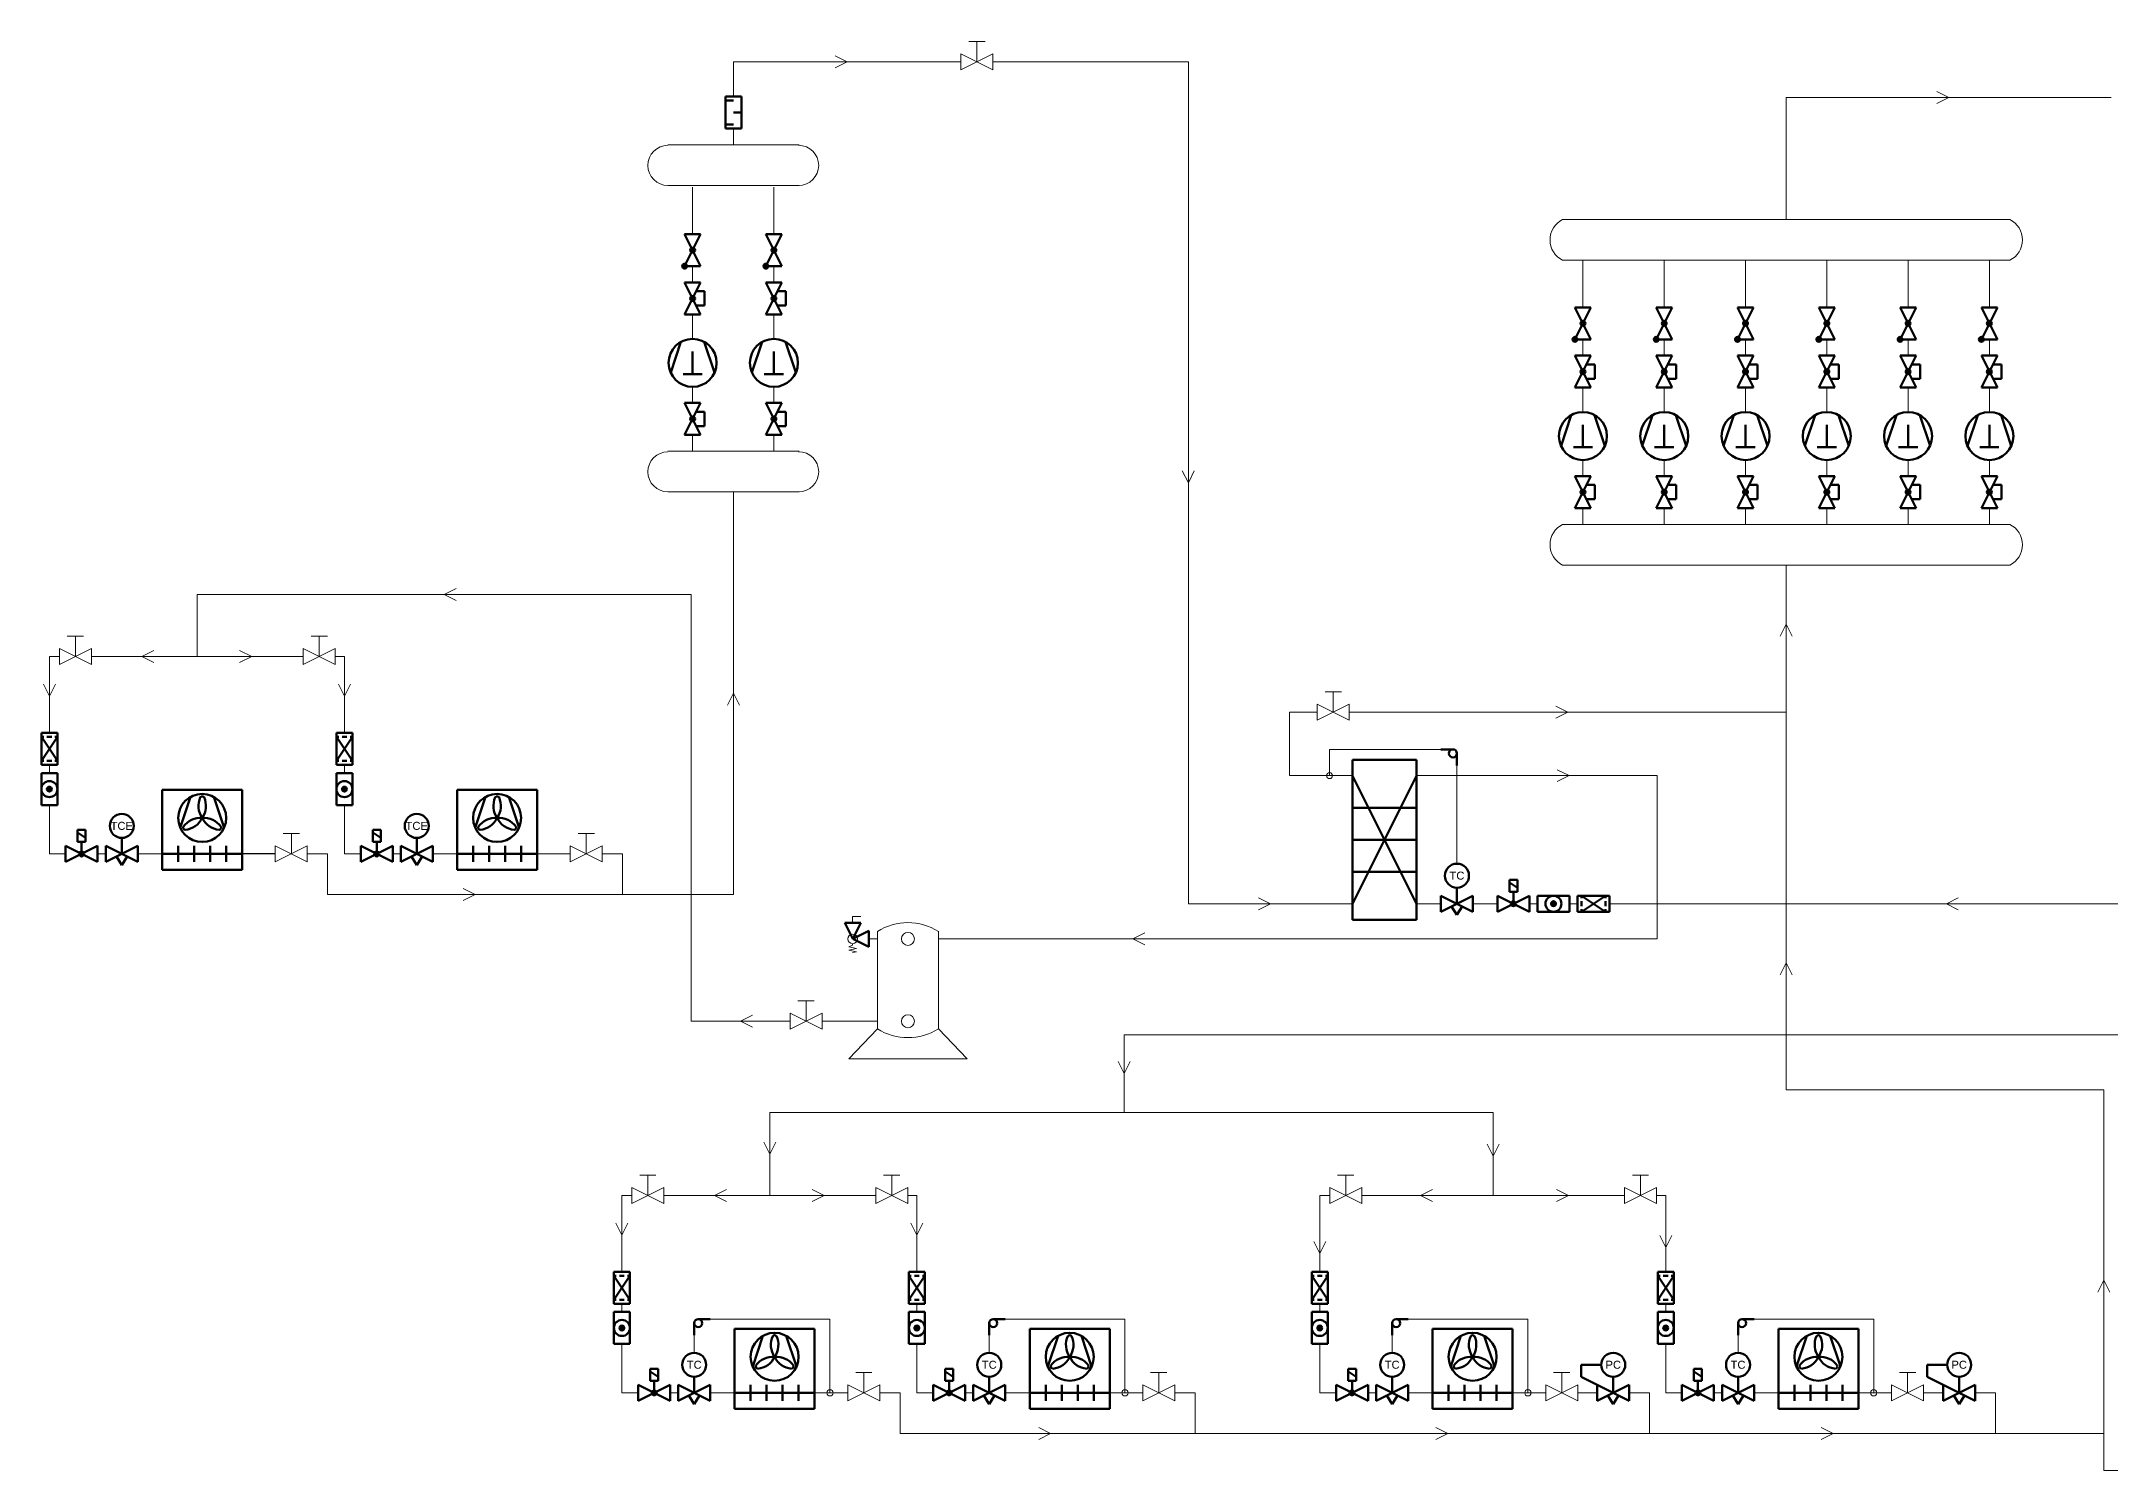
# Model space of a CAD drawing. Header units: inches. Extents: x 8.1 to 53.5, y 1.9 to 19.7.
# Drawn here: x 8.14 to 33.6, y 2 to 19.57 of the extents above; entities that cross this region are included whole.
import ezdxf

# ---------------------------------------------------------------- set-up
doc = ezdxf.new("R2010")
doc.units = ezdxf.units.IN
doc.header["$MEASUREMENT"] = 0
doc.linetypes.add('BORDER2', pattern=[22.225, 6.35, -3.175, 6.35, -3.175, 0, -3.175])
doc.layers.add('CONTOUR', color=7, linetype='Continuous', lineweight=50)
doc.layers.add('TEXT', color=7, linetype='Continuous', lineweight=25)
doc.styles.get("Standard").update_dxf_attribs({"font": 'arial.ttf'})

# ---------------------------------------------------------------- blocks, each defined once
blk = doc.blocks.new('butalen')
at = {"layer": 'CONTOUR'}
for p, q in [((-6.850781, 4.447657), (-3.649219, 14.052343)), ((3.649219, 14.052343), (6.850781, 4.447657)), ((0, 11), (0, 4)), ((-3, 4), (3, 4))]:
    blk.add_line(p, q, dxfattribs=at)
blk.add_circle((0, 7.5), 7.5, dxfattribs=at)
blk = doc.blocks.new('punkt-1')
at = {"layer": 'CONTOUR'}
h = blk.add_hatch(color=256, dxfattribs=at)
edge = h.paths.add_edge_path()
edge.add_arc((0, 0), 0.75, 0, 360)
blk.add_circle((0, 0), 0.75, dxfattribs=at)
blk = doc.blocks.new('prohoden')
at = {"layer": 'CONTOUR'}
for p, q in [((0, 2.5), (0, -2.5)), ((5, 0), (0, 2.5)), ((0, -2.5), (5, 0)), ((2.75, 1.125), (2.75, 3.75)), ((2.75, 3.75), (7.25, 3.75)), ((5, 0), (10, 2.5)), ((10, -2.5), (5, 0)), ((7.25, 3.75), (7.25, 1.125)), ((10, 2.5), (10, -2.5))]:
    blk.add_line(p, q, dxfattribs=at)
blk.add_blockref('punkt-1', (5, 0), dxfattribs=at)
blk = doc.blocks.new('vuzvraten ventil')
at = {"layer": 'CONTOUR'}
h = blk.add_hatch(color=256, dxfattribs=at)
edge = h.paths.add_edge_path()
edge.add_arc((0, 2.5), 0.75, 0, 360)
h = blk.add_hatch(color=256, dxfattribs=at)
edge = h.paths.add_edge_path()
edge.add_arc((5, 0), 0.75, 0, 360)
for p, q in [((10, -2.5), (0, 2.5)), ((0, 2.5), (0, -2.5)), ((0, -2.5), (10, 2.5)), ((10, 2.5), (10, -2.5))]:
    blk.add_line(p, q, dxfattribs=at)
for centre in [(0, 2.5), (5, 0)]:
    blk.add_circle(centre, 0.75, dxfattribs=at)
blk = doc.blocks.new('plustinchat')
at = {"layer": 'CONTOUR'}
for p, q in [((0, 5), (25, 5)), ((0, 5), (0, -5)), ((2.5, 5), (22.5, -5)), ((22.5, 5), (2.5, -5)), ((7.5, 5), (7.5, -5)), ((12.5, 5), (12.5, -5)), ((17.5, -5), (17.5, 5)), ((25, -5), (25, 5)), ((0, -5), (25, -5))]:
    blk.add_line(p, q, dxfattribs=at)
blk = doc.blocks.new('izparitel')
at = {"layer": 'CONTOUR'}
for p, q in [((25, 20), (0, 20)), ((0, 20), (0, -5)), ((25, -5), (25, 20)), ((5.649219, 8.197657), (8.850781, 17.802343)), ((16.149219, 17.802343), (19.350781, 8.197657)), ((0, 0), (25, 0)), ((5, -2.5), (5, 2.5)), ((10, 2.5), (10, -2.5)), ((15, -2.5), (15, 2.5)), ((20, 2.5), (20, -2.5)), ((0, -5), (25, -5))]:
    blk.add_line(p, q, dxfattribs=at)
blk.add_circle((12.5, 11.25), 7.5, dxfattribs=at)
for centre, radius, start, end in [((17.916667, 15), 6.588078, 155.57771, 214.695154), ((17.916667, 15), 6.588078, 155.57771, 214.695154), ((12.5, 17.101829), 0.851829, 46.909465, 133.090535), ((12.5, 17.101829), 0.851829, 46.909465, 133.090535), ((7.083333, 15), 6.588078, 325.304846, 24.42229), ((7.083333, 15), 6.588078, 325.304846, 24.42229), ((7.432168, 8.324086), 0.851829, 166.909465, 253.090535), ((11.960738, 4.684029), 6.588078, 85.304846, 144.42229), ((6.544071, 14.065971), 6.588078, 275.57771, 334.695154), ((13.039262, 4.684029), 6.588078, 35.57771, 94.695154), ((18.455929, 14.065971), 6.588078, 205.304846, 264.42229), ((17.567832, 8.324086), 0.851829, 286.909465, 13.090535)]:
    blk.add_arc(centre, radius, start, end, dxfattribs=at)
blk = doc.blocks.new('trv')
at = {"layer": 'CONTOUR'}
for p, q in [((10, -2.5), (0, 2.5)), ((0, 2.5), (0, -2.5)), ((0, -2.5), (10, 2.5)), ((5, 0), (5, 5)), ((10, 2.5), (10, -2.5)), ((5, -3.5), (3.333333, -0.833333)), ((5, -3.5), (6.666667, -0.833333))]:
    blk.add_line(p, q, dxfattribs=at)
blk.add_circle((5, 8.75), 3.75, dxfattribs=at)
at = {"layer": 'CONTOUR', "insert": (5, 8.75), "char_height": 2.5, "width": 100, "attachment_point": 5}
blk.add_mtext('TC', dxfattribs=at)
blk = doc.blocks.new('punkt-0')
at = {"layer": 'CONTOUR'}
h = blk.add_hatch(color=256, dxfattribs=at)
edge = h.paths.add_edge_path()
edge.add_arc((0, 0), 0.75, 0, 360)
blk.add_circle((0, 0), 0.75, dxfattribs=at)
blk = doc.blocks.new('solenoid-ventil')
at = {"layer": 'CONTOUR'}
for p, q in [((3.75, 7.5), (6.25, 7.5)), ((3.75, 7.5), (3.75, 3.75)), ((3.75, 6.67), (6.25, 5)), ((6.25, 7.5), (6.25, 3.75)), ((10, -2.5), (0, 2.5)), ((0, 2.5), (0, -2.5)), ((0, -2.5), (10, 2.5)), ((3.75, 3.75), (6.25, 3.75)), ((5, 0), (5, 3.75)), ((10, 2.5), (10, -2.5))]:
    blk.add_line(p, q, dxfattribs=at)
at = {"layer": 'CONTOUR', "rotation": 90}
blk.add_blockref('punkt-0', (5, 0), dxfattribs=at)
blk = doc.blocks.new('nabludatelno stuklo s indikator za vlaga')
at = {"layer": 'CONTOUR'}
for p, q in [((0, 2.5), (0, -2.5)), ((0, 2.5), (10, 2.5)), ((10, 2.5), (10, -2.5)), ((0, -2.5), (10, -2.5))]:
    blk.add_line(p, q, dxfattribs=at)
blk.add_circle((5, 0), 2.5, dxfattribs=at)
blk.add_blockref('punkt-0', (5, 0), dxfattribs=at)
blk = doc.blocks.new('filtur dehidrator')
at = {"layer": 'CONTOUR'}
for p, q in [((0, 2.5), (0, -2.5)), ((0, 2.5), (10, 2.5)), ((1.25, -2.5), (8.75, 2.5)), ((8.75, -2.5), (1.25, 2.5)), ((1.25, 2.5), (1.25, 1.75)), ((1.25, 0.75), (1.25, -0.75)), ((8.75, 2.5), (8.75, 1.75)), ((8.75, 0.75), (8.75, -0.75)), ((10, 2.5), (10, -2.5)), ((0, -2.5), (10, -2.5)), ((1.25, -2.5), (1.25, -1.75)), ((8.75, -2.5), (8.75, -1.75))]:
    blk.add_line(p, q, dxfattribs=at)
blk = doc.blocks.new('kapqrna truba1')
at = {"layer": 'CONTOUR'}
for p, q in [((3.75, 0), (0, 0)), ((5, -1.25), (5, -5))]:
    blk.add_line(p, q, dxfattribs=at)
blk.add_circle((3.75, -1.25), 1.25, dxfattribs=at)
blk = doc.blocks.new('pc-ventil2')
at = {"layer": 'CONTOUR'}
for p, q in [((-5, 5), (-5, 8.75)), ((1.25, 8.75), (-5, 8.75)), ((0, 2.5), (-5, 5)), ((10, -2.5), (0, 2.5)), ((0, 2.5), (0, -2.5)), ((0, -2.5), (10, 2.5)), ((5, 0), (5, 5)), ((10, 2.5), (10, -2.5)), ((5, -3.5), (3.333333, -0.833333)), ((5, -3.5), (6.666667, -0.833333))]:
    blk.add_line(p, q, dxfattribs=at)
blk.add_circle((5, 8.75), 3.75, dxfattribs=at)
at = {"layer": 'TEXT', "insert": (5, 8.75), "char_height": 2.5, "width": 100, "attachment_point": 5}
blk.add_mtext('PC', dxfattribs=at)
blk = doc.blocks.new('shumozaglushitel')
at = {"layer": 'CONTOUR'}
for p, q in [((0, 2.5), (0, -2.5)), ((0, 2.5), (10, 2.5)), ((1.25, -2.5), (1.25, 0)), ((5, 2.5), (5, 0)), ((8.75, -2.5), (8.75, 0)), ((10, 2.5), (10, -2.5)), ((0, -2.5), (10, -2.5))]:
    blk.add_line(p, q, dxfattribs=at)
blk = doc.blocks.new('eckventil2')
at = {"layer": 'CONTOUR'}
for p, q in [((0, 2.5), (0, -2.5)), ((5, 0), (0, 2.5)), ((0, -2.5), (5, 0)), ((2.5, -5), (5, 0)), ((5, 0), (7.5, -5)), ((7.5, -5), (2.5, -5))]:
    blk.add_line(p, q, dxfattribs=at)
blk = doc.blocks.new('ERV')
at = {"layer": 'CONTOUR'}
for p, q in [((10, -2.5), (0, 2.5)), ((0, 2.5), (0, -2.5)), ((0, -2.5), (10, 2.5)), ((5, 0), (5, 5)), ((10, 2.5), (10, -2.5)), ((5, -3.5), (3.333333, -0.833333)), ((5, -3.5), (6.666667, -0.833333))]:
    blk.add_line(p, q, dxfattribs=at)
blk.add_circle((5, 8.75), 3.75, dxfattribs=at)
at = {"layer": 'TEXT', "insert": (5, 8.75), "char_height": 2.5, "width": 100, "attachment_point": 5}
blk.add_mtext('TCE', dxfattribs=at)

msp = doc.modelspace()

# ---------------------------------------------------------------- linework, layer by layer
at = {"lineweight": 15}
for p, q in [((19.654, 19.322), (19.654, 19.572)), ((29.61, 17.381), (29.61, 18.881)), ((29.61, 18.881), (33.61, 18.881)), ((16.659, 18.3), (16.659, 18.5)), ((17.467, 18.3), (15.852, 18.3)), ((16.156, 17.402), (16.156, 17.781)), ((17.156, 17.402), (17.156, 17.781)), ((16.156, 17.202), (16.156, 17.402)), ((17.156, 17.202), (17.156, 17.402)), ((16.156, 16.608), (16.156, 16.808)), ((17.156, 16.608), (17.156, 16.808)), ((27.11, 16.502), (27.11, 16.881)), ((28.11, 16.502), (28.11, 16.881)), ((29.11, 16.502), (29.11, 16.881)), ((30.11, 16.502), (30.11, 16.881)), ((31.11, 16.502), (31.11, 16.881)), ((32.11, 16.502), (32.11, 16.881)), ((27.11, 16.302), (27.11, 16.502)), ((28.11, 16.302), (28.11, 16.502)), ((29.11, 16.302), (29.11, 16.502)), ((30.11, 16.302), (30.11, 16.502)), ((31.11, 16.302), (31.11, 16.502)), ((32.11, 16.302), (32.11, 16.502)), ((16.156, 15.914), (16.156, 16.214)), ((17.156, 15.914), (17.156, 16.214)), ((27.11, 15.708), (27.11, 15.908)), ((28.11, 15.708), (28.11, 15.908)), ((29.11, 15.708), (29.11, 15.908)), ((30.11, 15.708), (30.11, 15.908)), ((31.11, 15.708), (31.11, 15.908)), ((32.11, 15.708), (32.11, 15.908)), ((16.156, 15.127), (16.156, 15.324)), ((17.156, 15.127), (17.156, 15.324)), ((27.11, 15.014), (27.11, 15.314)), ((28.11, 15.014), (28.11, 15.314)), ((29.11, 15.014), (29.11, 15.314)), ((30.11, 15.014), (30.11, 15.314)), ((31.11, 15.014), (31.11, 15.314)), ((32.11, 15.014), (32.11, 15.314)), ((17.467, 14.533), (15.852, 14.533)), ((16.156, 14.533), (16.156, 14.733)), ((17.156, 14.533), (17.156, 14.733)), ((27.11, 14.227), (27.11, 14.424)), ((28.11, 14.227), (28.11, 14.424)), ((29.11, 14.227), (29.11, 14.424)), ((30.11, 14.227), (30.11, 14.424)), ((31.11, 14.227), (31.11, 14.424)), ((32.11, 14.227), (32.11, 14.424)), ((16.659, 9.081), (16.659, 14.033)), ((27.11, 13.633), (27.11, 13.833)), ((28.11, 13.633), (28.11, 13.833)), ((29.11, 13.633), (29.11, 13.833)), ((30.11, 13.633), (30.11, 13.833)), ((31.11, 13.633), (31.11, 13.833)), ((32.11, 13.633), (32.11, 13.833)), ((29.61, 13.133), (29.61, 8.243)), ((8.562, 12.009), (8.562, 12.259)), ((10.062, 12.009), (10.062, 12.384)), ((11.562, 12.009), (11.562, 12.259)), ((8.242, 12.009), (8.242, 11.521)), ((8.242, 12.009), (8.365, 12.009)), ((8.759, 12.009), (11.365, 12.009)), ((11.872, 12.009), (11.759, 12.009)), ((11.872, 12.009), (11.872, 11.521)), ((8.242, 11.069), (8.242, 11.521)), ((11.872, 11.069), (11.872, 11.521)), ((24.038, 11.325), (24.038, 11.575)), ((24.235, 11.325), (29.61, 11.325)), ((8.242, 10.575), (8.242, 10.675)), ((11.872, 10.575), (11.872, 10.675)), ((25.063, 10.544), (25.86, 10.544)), ((25.86, 10.544), (28.022, 10.544)), ((28.022, 10.544), (28.022, 8.536)), ((8.242, 10.081), (8.242, 10.181)), ((8.242, 9.581), (8.242, 10.081)), ((11.872, 10.081), (11.872, 10.181)), ((11.872, 9.581), (11.872, 10.081)), ((11.219, 9.581), (11.219, 9.831)), ((14.848, 9.581), (14.848, 9.831)), ((8.442, 9.581), (8.242, 9.581)), ((8.936, 9.581), (8.836, 9.581)), ((9.63, 9.581), (9.33, 9.581)), ((11.415, 9.581), (11.665, 9.581)), ((11.665, 9.581), (11.665, 9.081)), ((12.072, 9.581), (11.872, 9.581)), ((12.565, 9.581), (12.465, 9.581)), ((13.259, 9.581), (12.959, 9.581)), ((14.243, 9.581), (14.651, 9.581)), ((15.045, 9.581), (15.295, 9.581)), ((15.295, 9.581), (15.295, 9.081)), ((11.665, 9.081), (15.295, 9.081)), ((15.295, 9.081), (16.659, 9.081)), ((25.063, 8.969), (25.363, 8.969)), ((26.057, 8.969), (25.757, 8.969)), ((26.55, 8.969), (26.45, 8.969)), ((26.944, 8.969), (27.044, 8.969)), ((34.305, 8.969), (27.438, 8.969)), ((18.125, 8.733), (18.125, 8.812)), ((18.125, 8.812), (18.225, 8.812)), ((18.125, 8.458), (18.076, 8.438)), ((18.076, 8.438), (18.174, 8.418)), ((18.174, 8.418), (18.076, 8.399)), ((18.125, 8.477), (18.125, 8.458)), ((18.43, 8.536), (18.322, 8.536)), ((18.43, 8.63), (18.43, 7.43)), ((19.18, 8.63), (19.18, 7.43)), ((19.99, 8.536), (19.18, 8.536)), ((25.86, 8.536), (19.99, 8.536)), ((28.022, 8.536), (25.86, 8.536)), ((18.076, 8.399), (18.174, 8.379)), ((18.174, 8.379), (18.125, 8.369)), ((29.61, 6.682), (29.61, 8.243)), ((17.551, 7.524), (17.551, 7.774)), ((18.43, 7.524), (17.748, 7.524)), ((18.43, 7.43), (18.077, 7.06)), ((19.18, 7.43), (19.533, 7.06)), ((21.467, 7.358), (21.467, 6.403)), ((21.467, 7.358), (34.305, 7.358)), ((18.077, 7.06), (19.533, 7.06)), ((33.52, 6.682), (29.61, 6.682)), ((33.52, 1.999), (33.52, 6.682)), ((21.467, 6.403), (17.106, 6.403)), ((17.106, 6.403), (17.106, 5.758)), ((21.467, 6.403), (26.005, 6.403)), ((26.005, 6.403), (26.005, 5.706)), ((15.605, 5.383), (15.605, 5.633)), ((17.106, 5.383), (17.106, 5.758)), ((18.606, 5.383), (18.606, 5.633)), ((24.192, 5.383), (24.192, 5.633)), ((26.005, 5.383), (26.005, 5.706)), ((27.818, 5.383), (27.818, 5.633)), ((15.286, 5.383), (15.286, 4.895)), ((15.286, 5.383), (15.409, 5.383)), ((15.802, 5.383), (18.409, 5.383)), ((18.915, 5.383), (18.803, 5.383)), ((18.915, 5.383), (18.915, 4.895)), ((23.872, 5.383), (23.872, 4.895)), ((23.872, 5.383), (23.995, 5.383)), ((24.389, 5.383), (27.621, 5.383)), ((28.128, 5.383), (28.015, 5.383)), ((28.128, 5.383), (28.128, 4.895)), ((15.286, 4.443), (15.286, 4.895)), ((18.915, 4.443), (18.915, 4.895)), ((23.872, 4.443), (23.872, 4.895)), ((28.128, 4.443), (28.128, 4.895)), ((15.286, 3.949), (15.286, 4.049)), ((16.373, 3.861), (17.846, 3.861)), ((17.846, 3.861), (17.846, 2.955)), ((18.915, 3.949), (18.915, 4.049)), ((20.003, 3.861), (21.475, 3.861)), ((21.475, 3.861), (21.475, 2.955)), ((23.872, 3.949), (23.872, 4.049)), ((24.96, 3.861), (26.432, 3.861)), ((26.432, 3.861), (26.432, 2.955)), ((28.128, 3.949), (28.128, 4.049)), ((29.215, 3.861), (30.688, 3.861)), ((30.688, 3.861), (30.688, 2.955)), ((16.176, 3.448), (16.176, 3.664)), ((19.806, 3.448), (19.806, 3.664)), ((24.763, 3.448), (24.763, 3.664)), ((29.018, 3.448), (29.018, 3.664)), ((15.286, 3.455), (15.286, 3.555)), ((15.286, 2.955), (15.286, 3.455)), ((18.915, 3.455), (18.915, 3.555)), ((18.915, 2.955), (18.915, 3.455)), ((23.872, 3.455), (23.872, 3.555)), ((23.872, 2.955), (23.872, 3.455)), ((28.128, 3.455), (28.128, 3.555)), ((28.128, 2.955), (28.128, 3.455)), ((18.262, 2.955), (18.262, 3.205)), ((21.891, 2.955), (21.891, 3.205)), ((26.849, 2.955), (26.849, 3.205)), ((31.104, 2.955), (31.104, 3.205)), ((15.486, 2.955), (15.286, 2.955)), ((15.979, 2.955), (15.879, 2.955)), ((16.673, 2.955), (16.373, 2.955)), ((17.657, 2.955), (18.065, 2.955)), ((18.459, 2.955), (18.709, 2.955)), ((18.709, 2.955), (18.709, 2.455)), ((19.115, 2.955), (18.915, 2.955)), ((19.609, 2.955), (19.509, 2.955)), ((20.303, 2.955), (20.003, 2.955)), ((21.287, 2.955), (21.695, 2.955)), ((22.088, 2.955), (22.338, 2.955)), ((22.338, 2.955), (22.338, 2.455)), ((24.072, 2.955), (23.872, 2.955)), ((24.566, 2.955), (24.466, 2.955)), ((25.26, 2.955), (24.96, 2.955)), ((26.244, 2.955), (26.652, 2.955)), ((27.045, 2.955), (27.286, 2.955)), ((27.68, 2.955), (27.93, 2.955)), ((27.93, 2.955), (27.93, 2.455)), ((28.328, 2.955), (28.128, 2.955)), ((28.821, 2.955), (28.721, 2.955)), ((29.515, 2.955), (29.215, 2.955)), ((30.499, 2.955), (30.907, 2.955)), ((31.301, 2.955), (31.542, 2.955)), ((31.935, 2.955), (32.185, 2.955)), ((32.185, 2.955), (32.185, 2.455)), ((18.709, 2.455), (32.185, 2.455)), ((32.185, 2.455), (33.52, 2.455)), ((47.549, 1.999), (33.52, 1.999))]:
    msp.add_line(p, q, dxfattribs=at)
at = {"linetype": 'BORDER2', "lineweight": 15}
for p, q in [((25.363, 10.867), (23.992, 10.867)), ((23.992, 10.867), (23.992, 10.544)), ((25.56, 9.461), (25.56, 10.67))]:
    msp.add_line(p, q, dxfattribs=at)
msp.add_line((11.022, 9.581), (10.614, 9.581))
at = {"lineweight": 15}
for points in [[(17.91, 19.396), (18.058, 19.322), (17.91, 19.248)], [(19.754, 19.572), (19.654, 19.572), (19.554, 19.572)], [(16.659, 18.894), (16.659, 19.322), (19.457, 19.322)], [(19.851, 19.322), (22.255, 19.322), (22.255, 8.969), (24.276, 8.969)], [(31.462, 18.955), (31.61, 18.881), (31.462, 18.807)], [(22.328, 14.293), (22.255, 14.145), (22.181, 14.293)], [(17.355, 7.524), (16.138, 7.524), (16.138, 12.772), (10.062, 12.772), (10.062, 12.384)], [(13.248, 12.699), (13.1, 12.772), (13.248, 12.846)], [(8.462, 12.259), (8.562, 12.259), (8.662, 12.259)], [(11.462, 12.259), (11.562, 12.259), (11.662, 12.259)], [(29.536, 12.26), (29.61, 12.408), (29.684, 12.26)], [(9.529, 11.935), (9.381, 12.009), (9.529, 12.082)], [(10.583, 12.082), (10.731, 12.009), (10.583, 11.935)], [(8.316, 11.669), (8.242, 11.521), (8.168, 11.669)], [(11.946, 11.669), (11.872, 11.521), (11.798, 11.669)], [(16.585, 11.41), (16.659, 11.557), (16.733, 11.41)], [(24.138, 11.575), (24.038, 11.575), (23.938, 11.575)], [(24.276, 10.544), (23.498, 10.544), (23.498, 11.325), (23.841, 11.325)], [(26.775, 11.399), (26.922, 11.325), (26.775, 11.252)], [(26.793, 10.617), (26.941, 10.544), (26.793, 10.47)], [(11.119, 9.831), (11.219, 9.831), (11.319, 9.831)], [(14.748, 9.831), (14.848, 9.831), (14.948, 9.831)], [(13.333, 9.155), (13.48, 9.081), (13.333, 9.008)], [(23.118, 9.043), (23.265, 8.969), (23.118, 8.895)], [(31.728, 8.895), (31.581, 8.969), (31.728, 9.043)], [(21.721, 8.462), (21.574, 8.536), (21.721, 8.61)], [(29.536, 8.095), (29.61, 8.243), (29.684, 8.095)], [(17.451, 7.774), (17.551, 7.774), (17.651, 7.774)], [(16.894, 7.45), (16.747, 7.524), (16.894, 7.598)], [(21.54, 7.028), (21.467, 6.88), (21.393, 7.028)], [(17.179, 6.039), (17.106, 5.891), (17.032, 6.039)], [(26.079, 6.011), (26.005, 5.864), (25.931, 6.011)], [(15.505, 5.633), (15.605, 5.633), (15.705, 5.633)], [(18.706, 5.633), (18.606, 5.633), (18.506, 5.633)], [(24.092, 5.633), (24.192, 5.633), (24.292, 5.633)], [(27.918, 5.633), (27.818, 5.633), (27.718, 5.633)], [(16.572, 5.309), (16.424, 5.383), (16.572, 5.456)], [(17.627, 5.456), (17.774, 5.383), (17.627, 5.309)], [(25.259, 5.309), (25.111, 5.383), (25.259, 5.456)], [(26.784, 5.456), (26.932, 5.383), (26.784, 5.309)], [(15.359, 5.043), (15.286, 4.895), (15.212, 5.043)], [(18.989, 5.043), (18.915, 4.895), (18.841, 5.043)], [(28.202, 4.89), (28.128, 4.743), (28.054, 4.89)], [(23.946, 4.817), (23.872, 4.669), (23.798, 4.817)], [(33.446, 4.193), (33.52, 4.34), (33.594, 4.193)], [(18.162, 3.205), (18.262, 3.205), (18.362, 3.205)], [(21.791, 3.205), (21.891, 3.205), (21.991, 3.205)], [(26.749, 3.205), (26.849, 3.205), (26.949, 3.205)], [(31.004, 3.205), (31.104, 3.205), (31.204, 3.205)], [(20.414, 2.529), (20.561, 2.455), (20.414, 2.382)], [(25.299, 2.529), (25.447, 2.455), (25.299, 2.382)], [(30.04, 2.529), (30.188, 2.455), (30.04, 2.382)]]:
    msp.add_lwpolyline(points, dxfattribs=at)
for points in [[(19.851, 19.42), (19.851, 19.223), (19.457, 19.42), (19.457, 19.223)], [(8.365, 12.107), (8.365, 11.91), (8.759, 12.107), (8.759, 11.91)], [(11.759, 12.107), (11.759, 11.91), (11.365, 12.107), (11.365, 11.91)], [(24.235, 11.424), (24.235, 11.227), (23.841, 11.424), (23.841, 11.227)], [(11.022, 9.68), (11.022, 9.483), (11.415, 9.68), (11.415, 9.483)], [(14.651, 9.68), (14.651, 9.483), (15.045, 9.68), (15.045, 9.483)], [(17.355, 7.622), (17.355, 7.425), (17.748, 7.622), (17.748, 7.425)], [(15.409, 5.481), (15.409, 5.284), (15.802, 5.481), (15.802, 5.284)], [(18.803, 5.481), (18.803, 5.284), (18.409, 5.481), (18.409, 5.284)], [(23.995, 5.481), (23.995, 5.284), (24.389, 5.481), (24.389, 5.284)], [(28.015, 5.481), (28.015, 5.284), (27.621, 5.481), (27.621, 5.284)], [(18.065, 3.054), (18.065, 2.857), (18.459, 3.054), (18.459, 2.857)], [(21.695, 3.054), (21.695, 2.857), (22.088, 3.054), (22.088, 2.857)], [(26.652, 3.054), (26.652, 2.857), (27.045, 3.054), (27.045, 2.857)], [(30.907, 3.054), (30.907, 2.857), (31.301, 3.054), (31.301, 2.857)]]:
    msp.add_lwpolyline(points, close=True, dxfattribs=at)
for points in [[(15.852, 18.294, 1), (15.852, 17.8), (17.467, 17.8)], [(15.852, 14.526, 1), (15.852, 14.033), (17.467, 14.033)]]:
    msp.add_lwpolyline(points, format="xyb", dxfattribs=at)
for points in [[(32.362, 16.881, 0.620525), (32.362, 17.381), (31.61, 17.381), (27.61, 17.381), (26.86, 17.381, 0.620525), (26.86, 16.881), (27.61, 16.881), (31.61, 16.881)], [(32.362, 13.133, 0.620525), (32.362, 13.633), (31.61, 13.633), (27.61, 13.633), (26.86, 13.633, 0.620525), (26.86, 13.133), (27.61, 13.133), (31.61, 13.133)]]:
    msp.add_lwpolyline(points, format="xyb", close=True, dxfattribs=at)
for centre, radius in [((23.992, 10.544), 0.0371), ((18.125, 8.536), 0.0586), ((18.805, 8.536), 0.08), ((18.805, 7.524), 0.08), ((17.846, 2.955), 0.0381), ((21.475, 2.955), 0.0381), ((26.432, 2.955), 0.0381), ((30.688, 2.955), 0.0381)]:
    msp.add_circle(centre, radius, dxfattribs=at)
for centre, radius, start, end in [((17.46, 18.047), 0.247, 270, 90), ((17.46, 14.28), 0.247, 270, 90), ((18.805, 8.028), 0.708, 57.9946, 122.0054), ((18.805, 8.03), 0.708, 237.9946, 302.0054)]:
    msp.add_arc(centre, radius, start, end, dxfattribs=at)

# ---------------------------------------------------------------- block references
for name, p, xscale, yscale, zscale, rotation in [('shumozaglushitel', (16.659, 18.894), 0.03937007874015748, 0.03937007874015748, 0.03937007874015748, 270), ('vuzvraten ventil', (16.156, 16.808), 0.03937007874015748, 0.03937007874015748, 0.03937007874015748, 90), ('vuzvraten ventil', (17.156, 16.808), 0.03937007874015748, 0.03937007874015748, 0.03937007874015748, 90), ('prohoden', (16.156, 16.608), 0.03937007874015748, 0.03937007874015748, 0.03937007874015748, 270), ('prohoden', (17.156, 16.608), 0.03937007874015748, 0.03937007874015748, 0.03937007874015748, 270), ('vuzvraten ventil', (27.11, 15.908), 0.03937007874015748, 0.03937007874015748, 0.03937007874015748, 90), ('vuzvraten ventil', (28.11, 15.908), 0.03937007874015748, 0.03937007874015748, 0.03937007874015748, 90), ('vuzvraten ventil', (29.11, 15.908), 0.03937007874015748, 0.03937007874015748, 0.03937007874015748, 90), ('vuzvraten ventil', (30.11, 15.908), 0.03937007874015748, 0.03937007874015748, 0.03937007874015748, 90), ('vuzvraten ventil', (31.11, 15.908), 0.03937007874015748, 0.03937007874015748, 0.03937007874015748, 90), ('vuzvraten ventil', (32.11, 15.908), 0.03937007874015748, 0.03937007874015748, 0.03937007874015748, 90), ('prohoden', (27.11, 15.708), 0.03937007874015748, 0.03937007874015748, 0.03937007874015748, 270), ('prohoden', (28.11, 15.708), 0.03937007874015748, 0.03937007874015748, 0.03937007874015748, 270), ('prohoden', (29.11, 15.708), 0.03937007874015748, 0.03937007874015748, 0.03937007874015748, 270), ('prohoden', (30.11, 15.708), 0.03937007874015748, 0.03937007874015748, 0.03937007874015748, 270), ('prohoden', (31.11, 15.708), 0.03937007874015748, 0.03937007874015748, 0.03937007874015748, 270), ('prohoden', (32.11, 15.708), 0.03937007874015748, 0.03937007874015748, 0.03937007874015748, 270), ('prohoden', (16.156, 15.127), 0.03937007874015748, 0.03937007874015748, 0.03937007874015748, 270), ('prohoden', (17.156, 15.127), 0.03937007874015748, 0.03937007874015748, 0.03937007874015748, 270), ('prohoden', (27.11, 14.227), 0.03937007874015748, 0.03937007874015748, 0.03937007874015748, 270), ('prohoden', (28.11, 14.227), 0.03937007874015748, 0.03937007874015748, 0.03937007874015748, 270), ('prohoden', (29.11, 14.227), 0.03937007874015748, 0.03937007874015748, 0.03937007874015748, 270), ('prohoden', (30.11, 14.227), 0.03937007874015748, 0.03937007874015748, 0.03937007874015748, 270), ('prohoden', (31.11, 14.227), 0.03937007874015748, 0.03937007874015748, 0.03937007874015748, 270), ('prohoden', (32.11, 14.227), 0.03937007874015748, 0.03937007874015748, 0.03937007874015748, 270), ('filtur dehidrator', (8.242, 11.069), 0.03937007874015748, 0.03937007874015748, 0.03937007874015748, 270), ('filtur dehidrator', (11.872, 11.069), 0.03937007874015748, 0.03937007874015748, 0.03937007874015748, 270), ('plustinchat', (24.669, 10.74), 0.07874015748031496, 0.07874015748031496, 0.07874015748031496, 270), ('nabludatelno stuklo s indikator za vlaga', (8.242, 10.575), 0.03937007874015748, 0.03937007874015748, 0.03937007874015748, 270), ('nabludatelno stuklo s indikator za vlaga', (11.872, 10.575), 0.03937007874015748, 0.03937007874015748, 0.03937007874015748, 270), ('nabludatelno stuklo s indikator za vlaga', (26.944, 8.969), 0.03937007874015748, 0.03937007874015748, 0.03937007874015748, 180), ('filtur dehidrator', (27.438, 8.969), 0.03937007874015748, 0.03937007874015748, 0.03937007874015748, 180), ('eckventil2', (18.322, 8.536), 0.03937007874015748, 0.03937007874015748, 0.03937007874015748, 180), ('filtur dehidrator', (15.286, 4.443), 0.03937007874015748, 0.03937007874015748, 0.03937007874015748, 270), ('filtur dehidrator', (18.915, 4.443), 0.03937007874015748, 0.03937007874015748, 0.03937007874015748, 270), ('filtur dehidrator', (23.872, 4.443), 0.03937007874015748, 0.03937007874015748, 0.03937007874015748, 270), ('filtur dehidrator', (28.128, 4.443), 0.03937007874015748, 0.03937007874015748, 0.03937007874015748, 270), ('nabludatelno stuklo s indikator za vlaga', (15.286, 3.949), 0.03937007874015748, 0.03937007874015748, 0.03937007874015748, 270), ('kapqrna truba1', (16.176, 3.664), 0.03937007874015748, 0.03937007874015748, 0.03937007874015748, 90), ('nabludatelno stuklo s indikator za vlaga', (18.915, 3.949), 0.03937007874015748, 0.03937007874015748, 0.03937007874015748, 270), ('kapqrna truba1', (19.806, 3.664), 0.03937007874015748, 0.03937007874015748, 0.03937007874015748, 90), ('nabludatelno stuklo s indikator za vlaga', (23.872, 3.949), 0.03937007874015748, 0.03937007874015748, 0.03937007874015748, 270), ('kapqrna truba1', (24.763, 3.664), 0.03937007874015748, 0.03937007874015748, 0.03937007874015748, 90), ('nabludatelno stuklo s indikator za vlaga', (28.128, 3.949), 0.03937007874015748, 0.03937007874015748, 0.03937007874015748, 270), ('kapqrna truba1', (29.018, 3.664), 0.03937007874015748, 0.03937007874015748, 0.03937007874015748, 90)]:
    msp.add_blockref(name, p, dxfattribs=dict(at, xscale=xscale, yscale=yscale, zscale=zscale, rotation=rotation))
at = {"lineweight": 15, "xscale": 0.03937007874015748, "yscale": 0.03937007874015748, "zscale": 0.03937007874015748}
for name, p in [('butalen', (16.156, 15.324)), ('butalen', (17.156, 15.324)), ('butalen', (27.11, 14.424)), ('butalen', (28.11, 14.424)), ('butalen', (29.11, 14.424)), ('butalen', (31.11, 14.424)), ('butalen', (32.11, 14.424)), ('izparitel', (9.63, 9.581)), ('izparitel', (13.259, 9.581)), ('solenoid-ventil', (8.442, 9.581)), ('solenoid-ventil', (12.072, 9.581)), ('trv', (25.363, 8.969)), ('solenoid-ventil', (26.057, 8.969)), ('izparitel', (16.673, 2.955)), ('izparitel', (20.303, 2.955)), ('izparitel', (25.26, 2.955)), ('izparitel', (29.515, 2.955)), ('trv', (15.979, 2.955)), ('trv', (19.609, 2.955)), ('trv', (24.566, 2.955)), ('pc-ventil2', (27.286, 2.955)), ('trv', (28.821, 2.955)), ('pc-ventil2', (31.542, 2.955)), ('solenoid-ventil', (15.486, 2.955)), ('solenoid-ventil', (19.115, 2.955)), ('solenoid-ventil', (24.072, 2.955)), ('solenoid-ventil', (28.328, 2.955))]:
    msp.add_blockref(name, p, dxfattribs=at)
at = {"linetype": 'BORDER2', "lineweight": 15, "xscale": 0.03937007874015748, "yscale": 0.03937007874015748, "zscale": 0.03937007874015748}
msp.add_blockref('kapqrna truba1', (25.363, 10.867), dxfattribs=at)
at = {"layer": 'CONTOUR', "color": 240, "lineweight": 15, "true_color": 0xed1f24, "xscale": 0.03937007874015748, "yscale": 0.03937007874015748, "zscale": 0.03937007874015748}
msp.add_blockref('butalen', (30.11, 14.424), dxfattribs=at)
at = {"layer": 'CONTOUR', "lineweight": 9, "xscale": 0.03937007874015748, "yscale": 0.03937007874015748, "zscale": 0.03937007874015748}
for p in [(8.936, 9.581), (12.565, 9.581)]:
    msp.add_blockref('ERV', p, dxfattribs=at)

doc.saveas('drawing.dxf')
